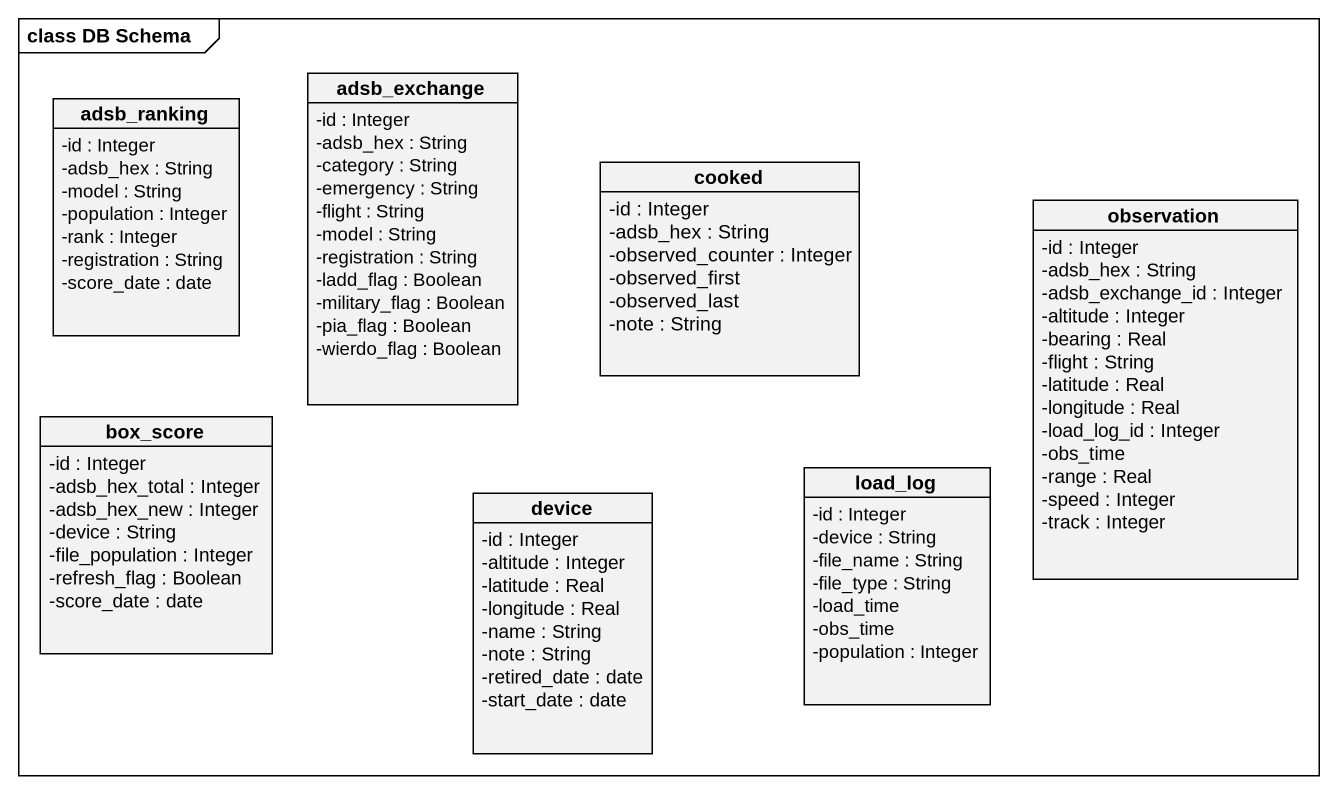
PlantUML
@startuml
mainframe class DB Schema
hide circle
hide empty members
skinparam classAttributeIconSize 0
class adsb_ranking {
  -id : Integer
  -adsb_hex : String
  -model : String
  -population : Integer
  -rank : Integer
  -registration : String
  -score_date : date
}
class adsb_exchange {
  -id : Integer
  -adsb_hex : String
  -category : String
  -emergency : String
  -flight : String
  -model : String
  -registration : String
  -ladd_flag : Boolean
  -military_flag : Boolean
  -pia_flag : Boolean
  -wierdo_flag : Boolean
}
class cooked {
  -id : Integer
  -adsb_hex : String
  -observed_counter : Integer
  -observed_first
  -observed_last
  -note : String
}
class observation {
  -id : Integer
  -adsb_hex : String
  -adsb_exchange_id : Integer
  -altitude : Integer
  -bearing : Real
  -flight : String
  -latitude : Real
  -longitude : Real
  -load_log_id : Integer
  -obs_time
  -range : Real
  -speed : Integer
  -track : Integer
}
class box_score {
  -id : Integer
  -adsb_hex_total : Integer
  -adsb_hex_new : Integer
  -device : String
  -file_population : Integer
  -refresh_flag : Boolean
  -score_date : date
}
class load_log {
  -id : Integer
  -device : String
  -file_name : String
  -file_type : String
  -load_time
  -obs_time
  -population : Integer
}
class device {
  -id : Integer
  -altitude : Integer
  -latitude : Real
  -longitude : Real
  -name : String
  -note : String
  -retired_date : date
  -start_date : date
}
@enduml
